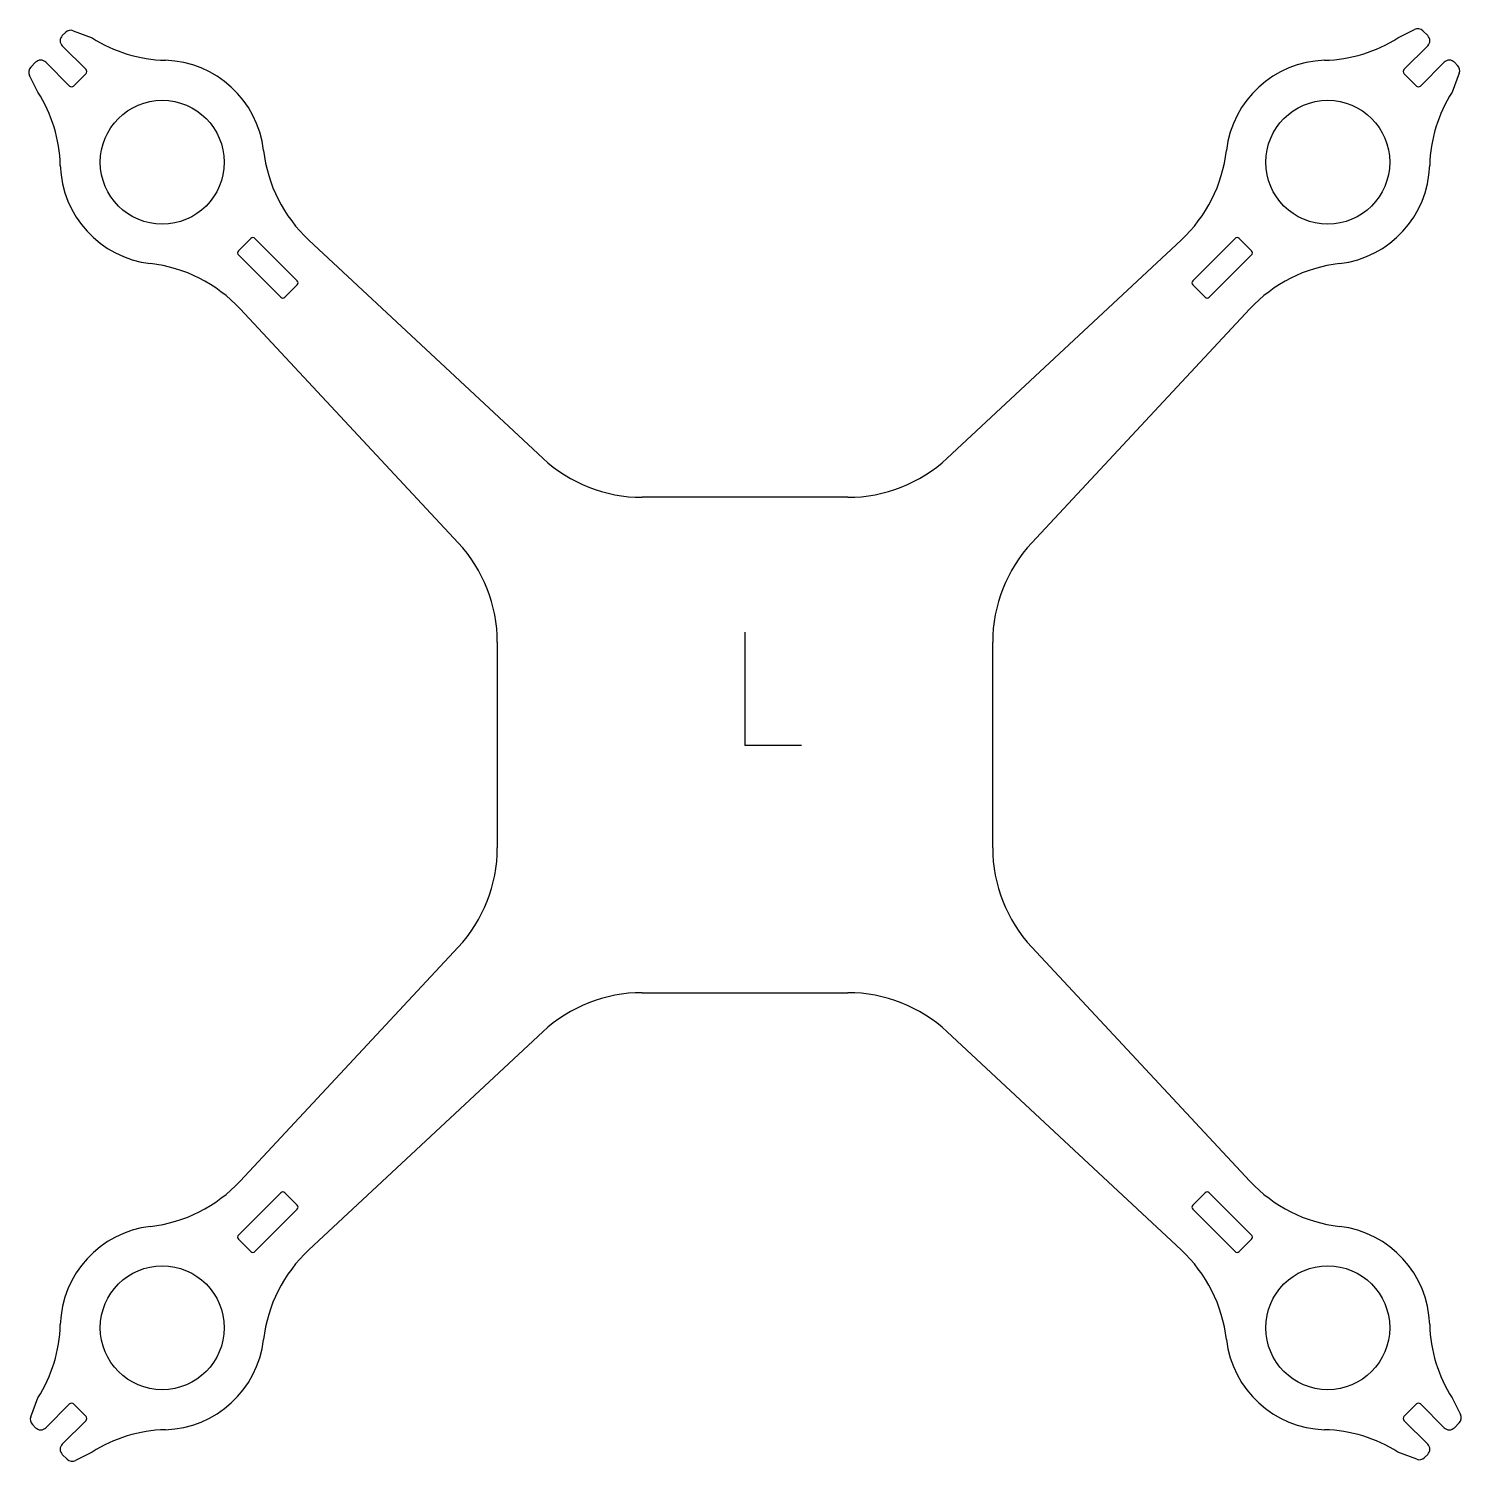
# Model space of a CAD drawing. Header units: millimetres. Extents: x -49.2 to 49.2, y -49.2 to 49.2.
import ezdxf

# ---------------------------------------------------------------- set-up
doc = ezdxf.new("R2010")
doc.units = ezdxf.units.MM
doc.header["$PDSIZE"] = -1

msp = doc.modelspace()

# ---------------------------------------------------------------- linework, layer by layer
at = {"color": 7, "linetype": 'Continuous', "lineweight": 25}
for p, q in [((-46.859, 48.697), (-46.644, 48.913)), ((-46.113, 49.027), (-44.818, 48.536)), ((44.818, 48.536), (45.952, 49.115)), ((46.533, 49.024), (46.859, 48.697)), ((-45.233, 46.364), (-46.859, 47.99)), ((46.859, 47.99), (45.233, 46.364)), ((-49.024, 46.533), (-48.697, 46.859)), ((-47.99, 46.859), (-46.364, 45.233)), ((46.364, 45.233), (47.99, 46.859)), ((48.697, 46.859), (48.913, 46.644)), ((-48.536, 44.818), (-49.115, 45.952)), ((-46.081, 45.233), (-45.233, 46.081)), ((45.233, 46.081), (46.081, 45.233)), ((49.027, 46.113), (48.536, 44.818)), ((-34.767, 33.919), (-33.919, 34.767)), ((-33.636, 34.767), (-30.737, 31.868)), ((-29.935, 34.657), (-13.881, 19.686)), ((13.881, 19.686), (29.935, 34.657)), ((30.737, 31.868), (33.636, 34.767)), ((33.919, 34.767), (34.767, 33.919)), ((-31.868, 30.737), (-34.767, 33.636)), ((34.767, 33.636), (31.868, 30.737)), ((-31.585, 30.737), (-30.737, 31.585)), ((30.737, 31.585), (31.585, 30.737)), ((-19.686, 13.881), (-34.657, 29.935)), ((34.657, 29.935), (19.686, 13.881)), ((7.061, 17), (-7.061, 17)), ((-17, 7.061), (-17, -7.061)), ((17, -7.061), (17, 7.061)), ((-34.657, -29.935), (-19.686, -13.881)), ((19.686, -13.881), (34.657, -29.935)), ((-7.061, -17), (7.061, -17)), ((-13.881, -19.686), (-29.935, -34.657)), ((29.935, -34.657), (13.881, -19.686)), ((-34.767, -33.636), (-31.868, -30.737)), ((-30.737, -31.585), (-31.585, -30.737)), ((31.585, -30.737), (30.737, -31.585)), ((31.868, -30.737), (34.767, -33.636)), ((-30.737, -31.868), (-33.636, -34.767)), ((33.636, -34.767), (30.737, -31.868)), ((-33.919, -34.767), (-34.767, -33.919)), ((34.767, -33.919), (33.919, -34.767)), ((-49.027, -46.113), (-48.536, -44.818)), ((-46.364, -45.233), (-47.99, -46.859)), ((-45.233, -46.081), (-46.081, -45.233)), ((46.081, -45.233), (45.233, -46.081)), ((47.99, -46.859), (46.364, -45.233)), ((48.536, -44.818), (49.115, -45.952)), ((-48.697, -46.859), (-48.913, -46.644)), ((-46.859, -47.99), (-45.233, -46.364)), ((45.233, -46.364), (46.859, -47.99)), ((49.024, -46.533), (48.697, -46.859)), ((-46.533, -49.024), (-46.859, -48.697)), ((-44.818, -48.536), (-45.952, -49.115)), ((46.113, -49.027), (44.818, -48.536)), ((46.859, -48.697), (46.644, -48.913))]:
    msp.add_line(p, q, dxfattribs=at)
at = {"color": 7, "linetype": 'Continuous'}
for q in [(0, 7.735), (3.868, 0)]:
    msp.add_line((0, 0), q, dxfattribs=at)
at = {"color": 7, "linetype": 'Continuous', "lineweight": 25}
for centre in [(-40, 40), (40, 40), (-40, -40), (40, -40)]:
    msp.add_circle(centre, 4.25, dxfattribs=at)
for centre, radius, start, end in [((46.179, 48.67), 0.5, 45, 117.07451), ((-46.505, 48.344), 0.5, 135, 225), ((-46.29, 48.559), 0.5, 69.23592, 135), ((-39.48, 56.992), 10, 237.74054, 268.2482), ((39.48, 56.992), 10, 271.7518, 302.25946), ((46.505, 48.344), 0.5, 315, 45), ((-48.67, 46.179), 0.5, 135, 207.07451), ((-48.344, 46.505), 0.5, 45, 135), ((-45.374, 46.223), 0.2, 315, 45), ((-40, 40), 7, 6.6555, 88.2482), ((40, 40), 7, 91.7518, 173.3445), ((45.374, 46.223), 0.2, 135, 225), ((48.344, 46.505), 0.5, 45, 135), ((48.559, 46.29), 0.5, 339.23592, 45), ((-56.992, 39.48), 10, 1.7518, 32.25946), ((-46.223, 45.374), 0.2, 225, 315), ((46.223, 45.374), 0.2, 225, 315), ((56.992, 39.48), 10, 147.74054, 178.2482), ((-23.115, 41.97), 10, 186.6555, 227), ((23.115, 41.97), 10, 313, 353.3445), ((-40, 40), 7, 181.7518, 263.3445), ((40, 40), 7, 276.6555, 358.2482), ((-33.777, 34.626), 0.2, 45, 135), ((33.777, 34.626), 0.2, 45, 135), ((-34.626, 33.777), 0.2, 135, 225), ((34.626, 33.777), 0.2, 315, 45), ((-41.97, 23.115), 10, 43, 83.3445), ((41.97, 23.115), 10, 96.6555, 137), ((-30.878, 31.727), 0.2, 315, 45), ((30.878, 31.727), 0.2, 135, 225), ((-31.727, 30.878), 0.2, 225, 315), ((31.727, 30.878), 0.2, 225, 315), ((-7.061, 27), 10, 227, 270), ((7.061, 27), 10, 270, 313), ((-27, 7.061), 10, 0, 43), ((27, 7.061), 10, 137, 180), ((-27, -7.061), 10, 317, 0), ((27, -7.061), 10, 180, 223), ((-7.061, -27), 10, 90, 133), ((7.061, -27), 10, 47, 90), ((-41.97, -23.115), 10, 276.6555, 317), ((41.97, -23.115), 10, 223, 263.3445), ((-31.727, -30.878), 0.2, 45, 135), ((31.727, -30.878), 0.2, 45, 135), ((-30.878, -31.727), 0.2, 315, 45), ((30.878, -31.727), 0.2, 135, 225), ((-40, -40), 7, 96.6555, 178.2482), ((40, -40), 7, 1.7518, 83.3445), ((-34.626, -33.777), 0.2, 135, 225), ((34.626, -33.777), 0.2, 315, 45), ((-33.777, -34.626), 0.2, 225, 315), ((-23.115, -41.97), 10, 133, 173.3445), ((23.115, -41.97), 10, 6.6555, 47), ((33.777, -34.626), 0.2, 225, 315), ((-56.992, -39.48), 10, 327.74054, 358.2482), ((56.992, -39.48), 10, 181.7518, 212.25946), ((-40, -40), 7, 271.7518, 353.3445), ((40, -40), 7, 186.6555, 268.2482), ((-46.223, -45.374), 0.2, 45, 135), ((46.223, -45.374), 0.2, 45, 135), ((-48.559, -46.29), 0.5, 159.23592, 225), ((-45.374, -46.223), 0.2, 315, 45), ((45.374, -46.223), 0.2, 135, 225), ((48.67, -46.179), 0.5, 315, 27.07451), ((-48.344, -46.505), 0.5, 225, 315), ((-39.48, -56.992), 10, 91.7518, 122.25946), ((39.48, -56.992), 10, 57.74054, 88.2482), ((48.344, -46.505), 0.5, 225, 315), ((-46.505, -48.344), 0.5, 135, 225), ((46.505, -48.344), 0.5, 315, 45), ((-46.179, -48.67), 0.5, 225, 297.07451), ((46.29, -48.559), 0.5, 249.23592, 315)]:
    msp.add_arc(centre, radius, start, end, dxfattribs=at)
at = {"color": 7, "linetype": 'Continuous'}
msp.add_point((0, 0), dxfattribs=at)

doc.saveas('drawing.dxf')
